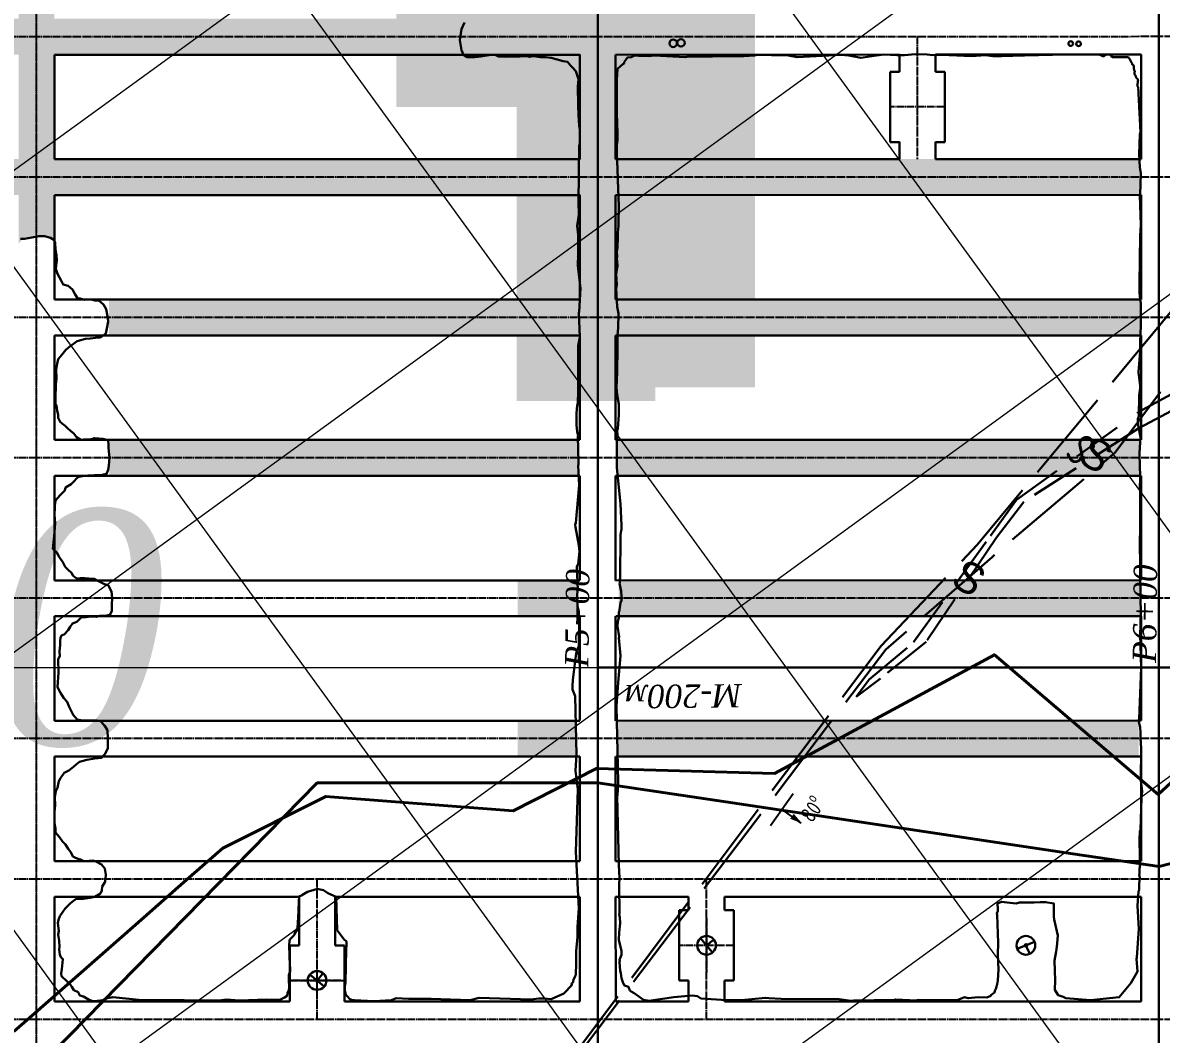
# Model space of a CAD drawing. Header units: millimetres. Extents: x -277 to 3473, y -747 to 1141.
# Drawn here: x 286.2 to 432.3, y 153 to 282.7 of the extents above; entities that cross this region are included whole.
import ezdxf

# ---------------------------------------------------------------- set-up
doc = ezdxf.new("R2010")
doc.units = ezdxf.units.MM
for name, pattern in [('ACAD_ISO02W100', [15, 12, -3]), ('DASHDOT', [2.4, 2, -0.2, 0, -0.2]), ('штриховая2', [9.525, 6.35, -3.175])]:
    doc.linetypes.add(name, pattern=pattern)
doc.layers.add('Выработки_проект', color=4, linetype='Continuous', lineweight=30, plot=False)
doc.layers.add('Оси_проект', color=4, linetype='DASHDOT', lineweight=25, plot=False)
for name, color, linetype, lineweight in [('Выработки_факт', 7, 'Continuous', 30), ('Геология ПРГР 2025', 1, 'Continuous', 30), ('Сетка_геол', 1, 'Continuous', 25), ('Сетка_коорд', 250, 'Continuous', 25)]:
    doc.layers.add(name, color=color, linetype=linetype, lineweight=lineweight)
doc.layers.add('Г_157_ГКЗ_23', color=1, linetype='Continuous', plot=False)
doc.layers.add('Геология 2023', color=1, linetype='Continuous', plot=False)
for name, color, linetype in [('ПРГР_2024 проходка квартал', 7, 'Continuous'), ('ПРГР_2025 отбойка квартал', 3, 'Continuous'), ('ПРГР_2025 проходка квартал', 5, 'Continuous'), ('СЕТКА', 1, 'Continuous'), ('Скважины_факт', 5, 'Continuous')]:
    doc.layers.add(name, color=color, linetype=linetype)
doc.styles.add('GOST', font='_GOST')
doc.styles.add('GOST 2.304', font='CS_Gost2304.shx')
doc.styles.add('горный', font='timesi.ttf')
doc.styles.add('Сетка_геол', font='timesi.ttf', dxfattribs={"height": 3})

msp = doc.modelspace()

# ---------------------------------------------------------------- hatches: boundary and pattern name
at = {"layer": 'Геология 2023'}
h = msp.add_hatch(color=1, dxfattribs=at)
h.dxf.hatch_style = 1
h.paths.add_polyline_path([(384.9, 180.87), (384.7, 180.59), (386.06, 180.04)])
h.paths.add_polyline_path([(385.09, 181.14), (384.9, 180.87), (386.06, 180.04)])
at = {"layer": 'ПРГР_2024 проходка квартал'}
h = msp.add_hatch(color=2, dxfattribs=at)
h.dxf.hatch_style = 1
h.paths.add_polyline_path([(573.71, 560.23), (573.71, 396.5), (578.31, 396.5), (578.31, 560.23)])
h.paths.add_polyline_path([(213.52, 97.81), (213.52, 103.73), (218.12, 103.73), (218.12, 95.22)])
h.paths.add_polyline_path([(213.7, 288.6), (213.7, 296.6), (218.3, 296.6), (218.3, 288.6)])
h.paths.add_polyline_path([(159.71, 439.36), (159.71, 445.6), (164.31, 445.6), (164.31, 439.36)])
h.paths.add_polyline_path([(146.31, 462.89), (146.31, 412.6), (141.71, 412.6), (141.71, 462.89)])
h.paths.add_polyline_path([(195.7, 473.26), (195.7, 490.99), (200.31, 490.99), (200.31, 473.4)])
h.paths.add_polyline_path([(205.52, 314.6), (205.52, 319.2), (213.7, 319.2), (213.7, 314.6)])
h.paths.add_polyline_path([(218.31, 314.57), (218.31, 319.17), (226.31, 319.17), (226.31, 314.57)])
h.paths.add_polyline_path([(591.71, 434.85), (591.71, 440.6), (596.31, 440.6), (596.31, 434.85)])
h.paths.add_polyline_path([(290.26, 254.61), (290.31, 254.46), (290.31, 285.93), (285.71, 285.93), (285.71, 254.29), (285.79, 254.4), (286.02, 254.72), (286.53, 254.95), (287.25, 255.13), (288.12, 255.25), (288.97, 255.3), (289.71, 255.1), (290.02, 255.04)])
h.paths.add_polyline_path([(290.31, 253.73), (290.29, 253.67), (290.31, 253.63)])
h.paths.add_polyline_path([(218.08, 331.91), (218.3, 329.24), (218.3, 334.56), (218.24, 334.22), (218.16, 333.57), (217.97, 333.2), (218.26, 332.58), (218.22, 332.24)])
h.paths.add_polyline_path([(218.3, 328.96), (218.22, 328.86), (217.86, 328.56), (217.5, 328.48), (216.48, 328.19), (215.98, 328.13), (215.1, 328.09), (214.56, 328.31), (213.89, 328.45), (213.71, 328.48), (213.71, 301.2), (218.31, 301.19)])
h = msp.add_hatch(color=2, dxfattribs=at)
h.dxf.hatch_style = 1
h.paths.add_polyline_path([(133.71, 427.6), (133.71, 432.2), (141.71, 432.2), (141.71, 427.6)])
h.paths.add_polyline_path([(133.71, 450.6), (133.71, 455.2), (141.71, 455.2), (141.71, 450.6)])
h.paths.add_polyline_path([(146.31, 422.6), (146.31, 427.2), (152.47, 427.2), (152.47, 422.6)])
h.paths.add_polyline_path([(205.52, 296.6), (205.52, 301.2), (248.19, 301.16), (248.19, 296.57)])
h.paths.add_polyline_path([(297.3, 242.57), (297.3, 247.17), (298.31, 247.17), (298.31, 242.57)])
h.paths.add_polyline_path([(285.71, 260.57), (285.71, 265.17), (277.71, 265.17), (277.71, 260.57)])
h.paths.add_polyline_path([(290.31, 260.57), (290.31, 265.17), (298.31, 265.17), (298.31, 260.57)])
h.paths.add_polyline_path([(285.71, 278.57), (285.71, 283.17), (277.71, 283.17), (277.71, 278.57)])
h.paths.add_polyline_path([(290.31, 278.57), (290.31, 283.17), (346.89, 283.17), (346.89, 278.57)])
h.paths.add_polyline_path([(560.31, 404.56), (560.31, 409.16), (573.71, 409.16), (573.71, 404.56)])
h.paths.add_polyline_path([(578.31, 404.6), (578.31, 409.2), (586.27, 409.2), (586.27, 404.6)])
h.paths.add_polyline_path([(565.71, 422.56), (565.71, 427.17), (573.71, 427.17), (573.71, 422.57)])
h.paths.add_polyline_path([(539.79, 440.57), (539.79, 445.17), (573.71, 445.17), (573.71, 440.57)])
h.paths.add_polyline_path([(578.31, 440.6), (578.31, 445.2), (604.34, 445.2), (604.34, 440.6)])
h.paths.add_polyline_path([(578.31, 422.57), (578.31, 427.17), (586.27, 427.17), (586.27, 422.57)])
h.paths.add_polyline_path([(532.41, 458.56), (532.41, 463.17), (573.71, 463.17), (573.71, 458.56)])
h.paths.add_polyline_path([(578.31, 458.6), (578.31, 463.2), (586.27, 463.2), (586.27, 458.6)])
h.paths.add_polyline_path([(539.87, 476.56), (539.87, 481.16), (573.71, 481.16), (573.71, 476.56)])
h.paths.add_polyline_path([(578.31, 481.6), (578.31, 486.2), (586.27, 486.2), (586.27, 481.6)])
h.paths.add_polyline_path([(538.2, 499.56), (538.2, 504.17), (573.71, 504.17), (573.71, 499.56)])
h.paths.add_polyline_path([(578.31, 504.6), (578.31, 509.2), (586.27, 509.2), (586.27, 504.6)])
h.paths.add_polyline_path([(578.31, 527.6), (578.31, 532.2), (586.27, 532.2), (586.27, 527.6)])
h.paths.add_polyline_path([(565.71, 545.62), (565.71, 550.23), (573.71, 550.23), (573.71, 545.62)])
h.paths.add_polyline_path([(493.71, 332.57), (493.71, 337.17), (501.71, 337.17), (501.71, 332.57)])
h.paths.add_polyline_path([(506.31, 332.56), (506.31, 337.16), (510.01, 337.16), (510.01, 332.56)])
h.paths.add_polyline_path([(510.01, 332.54), (510.01, 337.14), (514.12, 337.14), (514.12, 332.54)])
h.paths.add_polyline_path([(537.08, 522.68), (536.69, 522.57), (539.16, 522.57), (538.49, 522.63)])
h.paths.add_polyline_path([(543.15, 527.17), (543.45, 526.79), (543.68, 525.87), (543.72, 524.69), (543.12, 523.39), (542.49, 523.03), (542.33, 522.92), (541.48, 522.63), (541.2, 522.57), (573.71, 522.57), (573.71, 527.17)])
h.paths.add_polyline_path([(213.55, 332.6), (213.56, 333.33), (213.57, 334.46), (213.5, 335.85), (213.54, 337.2), (205.52, 337.2), (205.52, 332.6)])
h.paths.add_polyline_path([(218.51, 337.17), (218.56, 336.56), (218.38, 335.68), (218.33, 334.71), (218.31, 334.57), (218.31, 332.57), (226.31, 332.57), (226.31, 337.17)])
h.paths.add_polyline_path([(162.95, 445.61), (162.76, 445.6), (162.95, 445.6)])
h.paths.add_polyline_path([(159.79, 445.6), (159.07, 445.63), (157.81, 445.69), (156.61, 445.62), (155.76, 445.66), (155.47, 445.72), (155.22, 445.74), (154.98, 445.8), (154.53, 446.12), (154.17, 447.04), (154.02, 448), (154.26, 449.13), (154.52, 449.72), (154.69, 450.2), (146.31, 450.2), (146.31, 445.6)])
h.paths.add_polyline_path([(493.7, 314.57), (493.7, 319.17), (501.7, 319.17), (501.7, 314.57)])
h.paths.add_polyline_path([(510, 314.54), (510, 319.14), (514.12, 319.14), (514.12, 314.54)])
h.paths.add_polyline_path([(506.59, 314.56), (506.59, 319.16), (510.01, 319.16), (510.01, 314.56)])
at = {"layer": 'ПРГР_2025 отбойка квартал'}
h = msp.add_hatch(color=152, dxfattribs=at)
h.dxf.hatch_style = 1
h.paths.add_polyline_path([(349.62, 271.87), (349.62, 343.87), (334.17, 343.87), (334.17, 271.87)])
h.paths.add_polyline_path([(334.22, 325.87), (334.22, 379.84), (320.28, 379.84), (320.28, 325.87)])
h.paths.add_polyline_path([(349.62, 234.17), (349.62, 287.37), (367.37, 287.37), (367.37, 234.17)])
h.paths.add_polyline_path([(399.78, 343.87), (399.78, 433.86), (409.19, 433.86), (409.19, 343.87)])
h = msp.add_hatch(color=46, dxfattribs=at)
h.dxf.hatch_style = 1
h.paths.add_polyline_path([(419.39, 343.87), (419.39, 415.88), (435.45, 415.88), (435.45, 343.87)])
h.paths.add_polyline_path([(380.18, 289.87), (380.18, 343.87), (396.97, 343.87), (396.97, 289.87)])
h.paths.add_polyline_path([(367.37, 235.92), (367.37, 289.86), (380.19, 289.86), (380.19, 235.92)])
at = {"layer": 'ПРГР_2025 проходка квартал'}
h = msp.add_hatch(color=1, dxfattribs=at)
h.dxf.hatch_style = 1
h.paths.add_polyline_path([(298.31, 260.57), (298.31, 265.17), (357.61, 265.17), (357.61, 260.57)])
h.paths.add_polyline_path([(298.31, 242.57), (298.31, 247.17), (357.71, 247.17), (357.71, 242.57)])
h.paths.add_polyline_path([(297.35, 224.57), (297.35, 229.17), (357.48, 229.17), (357.48, 224.57)])
h.paths.add_polyline_path([(362.56, 224.57), (362.56, 229.17), (429.6, 229.17), (429.6, 224.57)])
h.paths.add_polyline_path([(434.46, 224.56), (434.46, 229.17), (442.3, 229.17), (442.3, 224.56)])
h.paths.add_polyline_path([(362.53, 242.57), (362.53, 247.17), (429.6, 247.17), (429.6, 242.57)])
h.paths.add_polyline_path([(434.62, 242.56), (434.62, 247.17), (442.31, 247.17), (442.31, 242.56)])
h.paths.add_polyline_path([(362.65, 260.57), (362.65, 265.17), (429.5, 265.17), (429.5, 260.57)])
h.paths.add_polyline_path([(434.44, 260.57), (434.44, 265.17), (442.31, 265.17), (442.31, 260.56)])
h = msp.add_hatch(color=3, dxfattribs=at)
h.dxf.hatch_style = 1
h.paths.add_polyline_path([(362.7, 206.57), (362.7, 211.17), (429.6, 211.17), (429.6, 206.57)])
h.paths.add_polyline_path([(362.55, 188.57), (362.55, 193.17), (429.39, 193.17), (429.39, 188.57)])
h.paths.add_polyline_path([(349.71, 188.57), (349.71, 193.17), (357.18, 193.17), (357.18, 188.57)])
h.paths.add_polyline_path([(349.71, 206.57), (349.71, 211.17), (357.4, 211.17), (357.4, 206.57)])
h.paths.add_polyline_path([(434.46, 206.56), (434.46, 211.17), (442.31, 211.17), (442.31, 206.56)])
h.paths.add_polyline_path([(434.46, 188.56), (434.46, 193.17), (442.3, 193.17), (442.3, 188.56)])
h.paths.add_polyline_path([(493.71, 170.56), (493.71, 175.17), (501.71, 175.17), (501.71, 170.56)])
h.paths.add_polyline_path([(506.31, 170.56), (506.31, 175.16), (510.01, 175.16), (510.01, 170.56)])
h.paths.add_polyline_path([(493.71, 188.57), (493.71, 193.17), (501.71, 193.17), (501.71, 188.57)])
h.paths.add_polyline_path([(506.31, 188.56), (506.31, 193.16), (510.01, 193.16), (510.01, 188.56)])
h.paths.add_polyline_path([(493.71, 206.57), (493.71, 211.17), (501.71, 211.17), (501.71, 206.57)])
h.paths.add_polyline_path([(506.31, 206.56), (506.31, 211.16), (510.01, 211.16), (510.01, 206.56)])
h.paths.add_polyline_path([(493.71, 224.57), (493.71, 229.17), (501.71, 229.17), (501.71, 224.57)])
h.paths.add_polyline_path([(506.31, 224.56), (506.31, 229.16), (510.01, 229.16), (510.01, 224.56)])
at = {"layer": 'Скважины_факт', "lineweight": 30, "ltscale": 0.090909}
h = msp.add_hatch(color=256, dxfattribs=at)
h.dxf.hatch_style = 1
edge = h.paths.add_edge_path()
edge.add_arc((369.68, 280.02), 0.485, 0, 360)
edge = h.paths.add_edge_path()
edge.add_arc((370.68, 280.07), 0.473, 0, 360)
h = msp.add_hatch(color=256, dxfattribs=at)
h.dxf.hatch_style = 1
edge = h.paths.add_edge_path()
edge.add_arc((369.68, 280.02), 0.485, 0, 360)
edge = h.paths.add_edge_path()
edge.add_arc((370.68, 280.07), 0.473, 0, 360)

# ---------------------------------------------------------------- linework, layer by layer
at = {"layer": 'Выработки_проект'}
for p, q in [((357.7, 278.56), (290.3, 278.56)), ((357.7, 278.56), (290.3, 278.56)), ((398.71, 278.57), (362.3, 278.56)), ((398.71, 278.57), (362.3, 278.56)), ((429.71, 278.57), (403.31, 278.57)), ((429.71, 278.57), (403.31, 278.57)), ((397.51, 276.36), (397.51, 267.36)), ((397.51, 276.36), (398.71, 276.36)), ((404.51, 276.36), (403.31, 276.36)), ((404.51, 276.36), (404.51, 267.36)), ((357.7, 265.16), (290.3, 265.16)), ((357.7, 265.16), (290.3, 265.16)), ((398.71, 265.17), (362.3, 265.16)), ((398.71, 265.17), (362.3, 265.16)), ((429.71, 265.17), (403.31, 265.17)), ((429.71, 265.17), (403.31, 265.17)), ((357.7, 260.56), (290.3, 260.56)), ((357.7, 260.56), (290.3, 260.56)), ((429.71, 260.57), (362.3, 260.56)), ((429.71, 260.57), (362.3, 260.56)), ((357.7, 247.16), (290.3, 247.16)), ((357.7, 247.16), (290.3, 247.16)), ((429.71, 247.17), (362.3, 247.16)), ((429.71, 247.17), (362.3, 247.16)), ((357.7, 242.56), (290.3, 242.56)), ((357.7, 242.56), (290.3, 242.56)), ((429.71, 242.57), (362.3, 242.56)), ((429.71, 242.57), (362.3, 242.56)), ((357.7, 229.16), (290.3, 229.16)), ((357.7, 229.16), (290.3, 229.16)), ((429.71, 229.17), (362.3, 229.16)), ((429.71, 229.17), (362.3, 229.16)), ((357.7, 224.56), (290.3, 224.56)), ((357.7, 224.56), (290.3, 224.56)), ((429.71, 224.57), (362.3, 224.56)), ((429.71, 224.57), (362.3, 224.56)), ((357.7, 211.16), (290.3, 211.16)), ((357.7, 211.16), (290.3, 211.16)), ((429.71, 211.17), (362.3, 211.16)), ((429.71, 211.17), (362.3, 211.16)), ((357.7, 206.56), (290.3, 206.56)), ((357.7, 206.56), (290.3, 206.56)), ((429.71, 206.57), (362.31, 206.56)), ((429.71, 206.57), (362.31, 206.56)), ((357.71, 193.16), (290.3, 193.16)), ((357.71, 193.16), (290.3, 193.16)), ((429.71, 193.17), (362.31, 193.16)), ((429.71, 193.17), (362.31, 193.16)), ((357.71, 188.56), (290.3, 188.56)), ((357.71, 188.56), (290.3, 188.56)), ((429.71, 188.57), (362.31, 188.56)), ((429.71, 188.57), (362.31, 188.56)), ((357.7, 175.16), (290.3, 175.16)), ((357.7, 175.16), (290.3, 175.16)), ((429.71, 175.16), (362.3, 175.16)), ((429.71, 175.16), (362.3, 175.16)), ((321.7, 170.56), (290.3, 170.56)), ((321.7, 170.56), (290.3, 170.56)), ((321.7, 164.36), (321.7, 170.56)), ((357.7, 170.56), (326.3, 170.56)), ((357.7, 170.56), (326.3, 170.56)), ((326.3, 164.36), (326.3, 170.56)), ((371.66, 170.56), (362.3, 170.56)), ((371.66, 170.56), (362.3, 170.56)), ((429.71, 170.56), (376.26, 170.56)), ((429.71, 170.56), (376.26, 170.56)), ((370.46, 168.86), (370.46, 161.67)), ((370.46, 168.86), (371.66, 168.86)), ((377.46, 168.86), (376.26, 168.86)), ((377.46, 168.86), (377.46, 161.67)), ((370.46, 159.86), (370.46, 167.05)), ((377.46, 159.86), (377.46, 167.05)), ((373.96, 164.36), (373.19, 165.28)), ((373.96, 164.36), (374.88, 165.13)), ((373.96, 164.36), (374.88, 165.13)), ((320.5, 164.36), (320.5, 157.16)), ((320.5, 164.36), (321.7, 164.36)), ((320.5, 164.36), (320.5, 157.16)), ((320.5, 164.36), (321.7, 164.36)), ((327.5, 164.36), (326.3, 164.36)), ((327.5, 164.36), (326.3, 164.36)), ((327.5, 164.36), (327.5, 157.16)), ((327.5, 164.36), (327.5, 157.16)), ((373.96, 164.36), (374.74, 163.44)), ((370.46, 159.86), (371.66, 159.86)), ((377.46, 159.86), (376.26, 159.86)), ((320.5, 157.16), (290.3, 157.16)), ((320.5, 157.16), (290.3, 157.16)), ((357.7, 157.16), (327.5, 157.16)), ((357.7, 157.16), (327.5, 157.16)), ((371.66, 157.16), (362.31, 157.16)), ((371.66, 157.16), (362.31, 157.16)), ((429.71, 157.16), (376.26, 157.16)), ((429.71, 157.16), (376.26, 157.16))]:
    msp.add_line(p, q, dxfattribs=at)
for points in [[(290.3, 265.16), (290.3, 278.56)], [(357.7, 265.17), (357.7, 278.57)], [(362.3, 265.16), (362.3, 278.56)], [(398.71, 276.36), (398.71, 278.57)], [(403.31, 276.36), (403.31, 278.57)], [(429.7, 265.17), (429.7, 278.57)], [(397.51, 267.36), (398.71, 267.36)], [(398.71, 267.37), (398.71, 265.16)], [(403.31, 267.37), (403.31, 265.16)], [(403.31, 267.36), (404.51, 267.36)], [(290.3, 247.16), (290.3, 260.56)], [(357.7, 247.17), (357.7, 260.57)], [(362.3, 247.16), (362.3, 260.56)], [(429.7, 247.17), (429.7, 260.57)], [(290.3, 229.16), (290.3, 242.56)], [(357.7, 229.17), (357.7, 242.57)], [(362.3, 229.16), (362.3, 242.56)], [(429.7, 229.17), (429.7, 242.57)], [(290.3, 211.16), (290.3, 224.56)], [(357.7, 211.17), (357.7, 224.57)], [(362.3, 211.16), (362.3, 224.56)], [(429.7, 211.17), (429.7, 224.57)], [(290.3, 193.16), (290.3, 206.56)], [(357.7, 193.17), (357.7, 206.57)], [(362.3, 193.16), (362.3, 206.56)], [(429.7, 193.17), (429.7, 206.57)], [(290.3, 175.16), (290.3, 188.56)], [(357.7, 175.17), (357.7, 188.57)], [(362.3, 175.16), (362.3, 188.56)], [(429.7, 175.17), (429.7, 188.57)], [(290.3, 157.16), (290.3, 170.56)], [(357.7, 157.17), (357.7, 170.57)], [(362.31, 157.16), (362.3, 170.56)], [(429.7, 157.17), (429.7, 170.57)]]:
    msp.add_lwpolyline(points, dxfattribs=at)
at = {"layer": 'Выработки_проект', "elevation": 31}
for points in [[(371.66, 170.56), (371.66, 168.86)], [(376.26, 170.56), (376.26, 168.86)], [(371.66, 159.86), (371.66, 157.16)], [(376.26, 159.86), (376.26, 157.16)]]:
    msp.add_lwpolyline(points, dxfattribs=at)
at = {"layer": 'Выработки_проект'}
msp.add_circle((373.96, 164.36), 1.2, dxfattribs=at)
msp.add_circle((373.96, 164.36), 1.2, dxfattribs=at)
at = {"layer": 'Выработки_факт'}
for p, q in [((413.82, 163.9), (416.03, 164.83)), ((415.42, 163.27), (414.93, 164.36)), ((324, 159.86), (324.78, 160.78)), ((323.08, 160.63), (324.92, 159.09))]:
    msp.add_line(p, q, dxfattribs=at)
at = {"layer": 'Выработки_факт', "linetype": 'ByBlock'}
msp.add_lwpolyline([(285.95, 254.96), (286.46, 254.94), (287.4, 255.11), (288.32, 255.29), (289.03, 255.27), (289.78, 255.07), (290.24, 254.83), (290.38, 254.47), (290.45, 253.53), (290.57, 252.84), (290.63, 252.21), (290.5, 251.11), (290.7, 250.44), (291.2, 249.52), (291.42, 249.09), (292.07, 248.91), (292.62, 248.44), (292.98, 247.8), (293.28, 247.33), (293.62, 247.28), (294.2, 247.13), (294.59, 247.19), (295.04, 247.17), (295.48, 247.04), (296.03, 246.98), (296.6, 246.53), (296.92, 245.94), (297.11, 245.03), (297.19, 244.33), (297.01, 243.44), (296.9, 242.79), (296.2, 242.31), (295.56, 242.25), (294.91, 242.19), (294.28, 242.11), (293.2, 241.83), (292.43, 241.27), (292.33, 241.18), (291.78, 240.73), (291.25, 240.08), (290.8, 239.54), (290.64, 238.94), (290.53, 238.16), (290.58, 237.02), (290.5, 236.25), (290.45, 234.5), (290.46, 234.15), (290.46, 233.78), (290.57, 233.6), (290.64, 232.94), (290.77, 232.37), (290.78, 232.05), (290.79, 232), (291.03, 231.47), (291.35, 231.23), (291.67, 230.97), (291.94, 230.73), (292.4, 230.29), (292.79, 229.97), (293.13, 229.51), (293.67, 229.19), (294.05, 229.2), (294.9, 229.23), (295.46, 229.39), (296.01, 229.33), (296.5, 229.32), (297.18, 229.14), (297.23, 228.55), (297.25, 228.19), (297.28, 227.7), (297.35, 226.91), (297.28, 225.89), (297.18, 225.35), (297, 224.81), (296.22, 224.63), (295.46, 224.63), (294.59, 224.59), (293.91, 224.53), (293.42, 224.45), (293.18, 224.28), (292.8, 223.84), (292.44, 223.49), (291.73, 223.05), (291.63, 222.68), (291.23, 222.24), (290.54, 221.54), (290.4, 221.21), (290.35, 220.56), (290.32, 219.58), (290.39, 218.48), (290.26, 216.84), (290.22, 216.48), (290.11, 215.21), (290.65, 214.68), (290.91, 214.13), (291.35, 213.58), (291.69, 212.88), (292.01, 212.56), (292.52, 212.06), (292.66, 211.78), (293.08, 211.44), (293.11, 211.4), (293.64, 211.46), (294.21, 211.45), (294.71, 211.41), (295.38, 211.35), (295.97, 211.04), (296.72, 210.69), (297.21, 210.52), (297.62, 209.72), (297.7, 208.9), (297.68, 208.01), (297.66, 207.2), (297.43, 206.75), (296.83, 206.63), (296.14, 206.59), (295.64, 206.5), (294.98, 206.52), (294.36, 206.45), (293.76, 206.45), (293.17, 205.84), (292.64, 205.61), (292.31, 205.19), (292.08, 204.79), (291.56, 204.2), (291.27, 204.14), (291.09, 203.85), (291.03, 203.35), (291.04, 202.85), (290.95, 202.1), (291.01, 201.45), (290.79, 201.07), (290.79, 201.07), (290.79, 201.07), (290.79, 201.07), (290.79, 201.07), (290.81, 199.33), (290.68, 197.47), (291.1, 196.74), (291.52, 196.07), (291.92, 195.58), (292.2, 194.96), (292.7, 193.93), (293.24, 193.31), (293.84, 193.18), (294.91, 193.18), (295.76, 193.19), (296.21, 193.11), (296.73, 192.55), (297.1, 191.93), (297.15, 190.89), (297.15, 189.62), (296.75, 188.87), (296.32, 188.39), (295.47, 188.31), (294.46, 188.16), (293.53, 187.87), (293.08, 187.55), (292.76, 187.24), (292.17, 186.79), (291.57, 186.47), (291.08, 185.8), (290.86, 185.41), (290.68, 184.54), (290.47, 184.11), (290.35, 183.33), (290.41, 182.33), (290.29, 181.44), (290.33, 180.03), (290.44, 179.35), (290.45, 178.81), (290.94, 178.23), (291.33, 177.66), (291.73, 177.28), (292.07, 176.74), (292.42, 176.32), (292.65, 175.77), (292.99, 175.6), (293.33, 175.45), (293.65, 175.36), (293.99, 175.21), (294.24, 175.15), (295.23, 175.24), (295.61, 175.09), (296.35, 174.74), (296.76, 174.22), (296.89, 173.39), (296.82, 172.52), (296.42, 171.89), (296.39, 171.41), (296.2, 171.02), (295.5, 170.56), (294.84, 170.45), (294.02, 170.34), (293.09, 170.34), (292.75, 170.07), (292.37, 169.78), (291.69, 169.08), (291.37, 168.64), (291, 168.09), (290.84, 167.65), (290.73, 167.21), (290.87, 166.24), (290.77, 165.76), (290.89, 164.92), (290.96, 164.18), (290.91, 163.84), (290.98, 163.17), (291.14, 162.85), (291.4, 162.6), (291.24, 161.3), (291.15, 160.74), (291.21, 160.4), (291.32, 160.3), (292.27, 159.41), (292.54, 159.06), (292.8, 158.62), (293.36, 158.34), (293.56, 157.93), (294.02, 157.8), (294.66, 157.41), (295.24, 157.22), (295.41, 157.21), (296.56, 157.34), (296.9, 157.54), (297.79, 157.7), (301.56, 157.34), (306.95, 157.32), (311.41, 157.27), (312.37, 157.4), (314.01, 157.29), (317.53, 157.43), (317.88, 157.37), (319.29, 157.41), (319.81, 157.67), (320.14, 157.9), (320.19, 158.26), (320.37, 158.58), (320.38, 158.72), (320.42, 158.83), (320.39, 160.13), (320.36, 160.53), (320.42, 160.65), (320.45, 160.84), (320.54, 160.93), (320.55, 161.43), (320.49, 161.83), (320.42, 164.35), (320.43, 164.4), (320.46, 164.88), (320.47, 164.9), (320.51, 165.1), (321.08, 165.69), (321.12, 165.85), (321.44, 166.38), (321.46, 166.46), (321.5, 166.58), (321.62, 168.69), (321.67, 170.15), (321.69, 170.48), (321.74, 170.67), (321.85, 170.69), (322.05, 170.76), (322.06, 170.78), (322.76, 171.23), (324.05, 171.6), (324.4, 171.51), (324.8, 171.44), (325.38, 171.06), (326.44, 170.58), (326.56, 166.31), (327.42, 165.16), (327.77, 164.86), (327.67, 162.08), (327.7, 161.71), (327.65, 159.57), (327.62, 159.28), (327.57, 159.14), (327.55, 158.57), (327.68, 158), (327.93, 157.74), (328.14, 157.48), (328.48, 157.32), (328.79, 157.34), (331.26, 157.22), (333.55, 157.32), (334.14, 157.6), (335.71, 157.48), (336.01, 157.51), (336.78, 157.5), (337.71, 157.49), (338.62, 157.52), (343.63, 157.33), (344.81, 157.64), (351.42, 157.42), (352.45, 157.53), (353.13, 157.54), (354.04, 157.46), (355.66, 158.19), (356.69, 159.24), (356.64, 159.47), (356.79, 159.58), (356.8, 159.61), (356.83, 159.69), (356.87, 159.98), (357.05, 160.27), (357.09, 160.41), (357.15, 160.51), (357.17, 160.55), (357.2, 160.65), (357.23, 162.01), (357.23, 163.61), (357.39, 165.46), (357.39, 166.72), (357.57, 169.09), (357.19, 176.33), (357.44, 184.34), (357.15, 186.73), (357.27, 188.82), (357.11, 196.3), (356.78, 197.15), (356.77, 197.96), (356.79, 198.03), (356.79, 198.31), (356.81, 198.39), (357.25, 201.83), (357.36, 202.1), (357.37, 202.17), (357.46, 202.4), (357.52, 202.64), (357.56, 202.76), (357.62, 205.87), (357.6, 206.3), (357.58, 207.14), (357.41, 207.83), (357.37, 208.7), (357.37, 209.26), (357.4, 209.83), (357.43, 209.95), (357.34, 212.85), (357.37, 213.07), (357.48, 213.23), (357.65, 214.85), (357.56, 215.62), (357.58, 215.67), (357.16, 217.98), (357.09, 218.3), (357.19, 218.53), (357.61, 223.37), (357.49, 225.87), (357.53, 225.97), (357.53, 226.33), (357.46, 229.65), (357.47, 229.7), (357.38, 230.25), (357.27, 231.07), (357.29, 231.46), (357.27, 232.6), (357.38, 233.56), (357.44, 233.87), (357.5, 235.43), (357.49, 241.23), (357.61, 241.92), (357.69, 242.3), (357.69, 242.32), (357.59, 245.52), (357.62, 245.6), (357.78, 248.61), (357.64, 249.65), (357.44, 251.55), (357.45, 251.56), (357.44, 251.74), (357.46, 251.78), (357.44, 252.19), (357.47, 252.24), (357.47, 252.38), (357.5, 252.43), (357.47, 252.62), (357.47, 252.63), (357.46, 252.71), (357.49, 252.75), (357.49, 253.79), (357.5, 253.82), (357.48, 254.21), (357.49, 254.23), (357.5, 254.62), (357.5, 254.63), (357.48, 255.47), (357.38, 256.62), (357.56, 258.06), (357.54, 259.62), (357.63, 266.86), (357.69, 267.17), (357.69, 269), (357.6, 269.49), (357.54, 270.81), (357.49, 272.13), (357.49, 272.14), (357.44, 274.47), (357.52, 275.4), (357.18, 276.46), (356.78, 276.92), (356.53, 277.11), (356.13, 277.63), (355.55, 277.72), (354.01, 278.17), (353.32, 278.22), (353.27, 278.23), (352.6, 278.26), (351.78, 278.37), (351.25, 278.28), (350.97, 278.38), (350.07, 278.31), (348.92, 278.32), (348.14, 278.27), (347.27, 278.32), (346.85, 278.53), (346.09, 278.48), (345.01, 278.33), (344.23, 278.23), (343.27, 278.22), (342.78, 278.56), (342.51, 279.13), (342.31, 280.42), (342.51, 281.84), (342.89, 282.67)], dxfattribs=at)
at = {"layer": 'Выработки_факт'}
for points in [[(362.46, 275.38), (362.55, 276.69), (362.58, 276.75), (362.58, 276.8), (362.86, 277.03), (363.24, 277.35), (363.37, 277.43), (363.38, 277.47), (363.39, 277.53), (363.4, 277.55), (363.4, 277.6), (363.67, 278.01), (363.67, 278.03), (363.81, 278.18), (364.29, 278.22), (364.73, 278.46), (365.25, 278.43), (365.66, 278.42), (366.56, 278.38), (367.22, 278.47), (371.28, 278.25), (371.63, 278.31), (374.73, 278.33), (378.74, 278.39), (380.09, 278.47), (380.5, 278.54), (382.28, 278.49), (384.47, 278.46), (385.59, 278.26), (390.47, 278.48), (391.16, 278.55), (391.69, 278.51), (392.23, 278.44), (393.77, 278.17), (395.18, 278.38), (396.69, 278.58), (398.38, 278.49), (399.1, 278.51)], [(404.08, 278.53), (402.97, 278.51), (402.26, 278.58), (400.72, 278.61), (399.36, 278.5), (399.1, 278.51)], [(404.08, 278.53), (408, 278.36), (409.16, 278.47), (409.7, 278.49), (410.68, 278.39), (411.79, 278.39), (414.73, 278.46), (418.35, 278.54)], [(418.35, 278.54), (424.32, 278.57), (424.87, 278.34), (425.26, 278.57), (425.61, 278.57), (425.77, 278.57), (426, 278.26), (427.96, 278.25), (427.98, 278.24), (428.04, 278.23), (428.11, 278.18), (428.16, 278.16), (428.18, 278.13), (428.17, 278.11), (428.2, 278.02), (428.21, 278), (428.24, 277.96), (428.29, 277.88), (428.34, 277.79), (428.36, 277.75), (428.43, 277.63), (428.44, 277.62), (428.46, 277.57), (428.5, 277.51), (428.5, 277.49), (428.54, 277.41), (428.54, 277.38), (428.55, 277.33), (428.68, 277.23), (428.76, 277.17), (428.77, 277.11), (428.77, 277.1), (428.77, 277.03), (428.77, 277.03), (428.76, 277.02), (428.76, 276.96), (428.76, 276.9), (428.76, 276.88), (428.77, 276.83), (428.77, 276.81), (428.77, 276.77), (428.77, 276.74), (428.79, 276.7), (428.8, 276.66), (428.82, 276.6), (428.83, 276.59), (428.86, 276.51), (428.86, 276.51), (428.86, 276.51), (428.88, 276.45), (428.89, 276.44), (428.9, 276.38), (428.89, 276.37), (428.88, 276.33), (428.88, 276.3), (428.87, 276.27), (428.86, 276.24), (428.86, 276.21), (428.84, 276.18), (428.85, 276.15), (428.87, 276.1), (428.87, 276.09), (428.88, 276.04), (428.88, 276.04), (428.88, 276.03), (428.93, 275.97), (428.94, 275.96), (428.94, 275.95), (428.97, 275.91), (428.98, 275.9), (429.01, 275.84), (429.02, 275.84), (429.02, 275.81), (429.03, 275.78), (429.03, 275.78), (429.05, 275.73), (429.05, 275.72), (429.07, 275.67), (429.06, 275.66), (429.06, 275.61), (429.06, 275.6), (429.08, 275.57), (429.14, 275.56), (429.2, 275.53), (429.2, 275.51), (429.22, 275.47), (429.23, 275.46), (429.28, 275.41), (429.28, 275.41), (429.28, 275.4), (429.29, 275.36), (429.3, 275.31), (429.3, 275.31), (429.31, 275.3), (429.31, 275.25), (429.3, 275.2), (429.3, 275.2), (429.29, 275.15), (429.28, 275.14), (429.28, 275.13), (429.27, 275.08), (429.27, 275.08), (429.27, 275.03), (429.27, 274.98), (429.27, 274.97), (429.27, 274.92), (429.27, 274.91), (429.26, 274.86), (429.26, 274.86), (429.26, 274.8), (429.25, 274.8), (429.24, 274.74), (429.23, 274.73), (429.22, 274.67), (429.22, 274.67), (429.23, 274.61), (429.23, 274.61), (429.23, 274.61), (429.26, 274.56), (429.26, 274.55), (429.24, 274.49), (429.29, 274.47), (429.3, 274.45), (429.31, 274.41), (429.31, 274.39), (429.32, 274.36), (429.32, 274.34), (429.33, 274.3), (429.34, 274.28), (429.35, 274.26), (429.36, 274.23), (429.35, 274.19), (429.34, 274.16), (429.33, 274.11), (429.32, 274.08), (429.34, 274.06), (429.37, 274.04), (429.38, 274.01), (429.37, 273.97), (429.37, 273.94), (429.37, 273.9), (429.37, 273.86), (429.37, 273.83), (429.37, 273.79), (429.37, 273.76), (429.37, 273.72), (429.37, 273.68), (429.36, 273.63), (429.36, 273.6), (429.36, 273.59)], [(429.36, 273.59), (429.65, 268.61), (429.53, 268.35), (429.47, 265.79), (429.55, 264.15), (429.68, 263.34), (429.57, 260.65), (429.53, 260.5), (429.68, 256.75), (429.6, 255.38), (429.51, 249.16), (429.49, 248.54), (429.52, 248.03), (429.59, 247.2), (429.66, 246.64), (429.68, 245.78), (429.67, 245.76), (429.66, 245.66), (429.64, 245.63), (429.64, 245.63), (429.64, 245.62), (429.67, 245.53), (429.66, 245.51), (429.67, 243.32), (429.65, 243.27), (429.59, 241.23), (429.59, 240.46), (429.52, 239.46), (429.51, 239.42), (429.38, 237.87), (429.48, 236.78), (429.6, 236.16), (429.58, 235.79), (429.58, 235.79), (429.46, 234.89), (429.41, 232.22), (429.29, 231.88), (429.33, 231.04), (429.61, 229.52), (429.52, 227.52), (429.52, 226.9), (429.55, 226.26), (429.59, 224.08), (429.54, 223.25), (429.6, 222.77), (429.58, 217.25), (429.55, 216.56), (429.63, 208.43), (429.67, 207.4), (429.62, 205.35), (429.59, 204.22), (429.7, 199.94), (429.46, 193.4), (429.38, 193.21), (429.43, 193.02), (429.57, 192.32), (429.62, 191.67), (429.65, 191.13), (429.62, 190.91), (429.6, 190.87), (429.67, 190.52), (429.68, 190.4), (429.68, 190.24), (429.7, 189.67), (429.68, 185.47), (429.84, 184.13), (429.77, 183.22), (429.65, 179.18), (429.56, 178.96), (429.49, 177.89), (429.48, 177.84), (429.56, 175.8), (429.54, 175.75), (429.57, 174.75), (429.54, 174.68), (429.58, 174.56), (429.56, 174.49), (429.55, 174.36), (429.51, 174.27), (429.5, 174.15), (429.5, 174.15), (429.49, 174.03), (429.48, 174.01), (429.52, 173.53), (429.46, 173.4), (429.57, 172.9), (429.52, 172.8), (429.52, 172.79), (429.49, 172.71), (429.49, 172.5), (429.48, 172.46), (429.47, 172.42), (429.44, 172.35), (429.44, 172.22), (429.44, 172.21), (429.46, 171.53), (429.45, 171.52), (429.43, 171.37), (429.38, 171.31), (429.38, 171.3), (429.36, 171.26), (429.23, 169.41), (429.42, 166.48), (429.18, 162.81), (429.11, 162.62), (429.26, 161.01), (428.41, 159.52), (426.91, 157.71), (423.23, 157.33), (420.04, 157.6), (419.7, 157.77), (419.08, 157.99), (418.64, 158.65), (418.67, 159.9), (418.62, 161.09), (418.6, 162.42), (418.82, 163.59), (418.82, 163.59), (418.94, 164.57), (418.96, 164.62), (419.01, 165.63), (418.54, 167.69), (418.51, 168.06), (418.49, 169.74), (417.45, 169.9), (416.76, 169.89), (415.97, 169.85), (414.12, 169.85), (413.69, 169.73), (412.54, 169.84), (412.14, 169.9), (411.81, 169.94), (411.27, 169.72), (411.33, 169), (411.33, 169.07), (411.34, 168.76), (411.22, 168.47), (411.24, 168.28), (411.37, 164.7), (411.33, 163.17), (411.42, 161.21), (411.31, 159.9), (411.25, 159.35), (411.22, 159.24), (411.16, 159.09), (411.11, 158.87), (410.94, 158.54), (410.92, 158.32), (410.45, 157.99), (410.43, 157.9), (409.93, 157.68), (408.8, 157.71), (407.53, 157.58), (407.05, 157.71), (406.13, 157.35), (401.9, 157.33), (401.2, 157.37), (400.67, 157.29), (400, 157.33), (398.26, 157.41), (398.07, 157.39), (392.84, 157.3), (392.49, 157.25), (390.99, 157.45), (383.54, 157.49), (381.97, 157.6), (381.52, 157.64), (379.78, 157.45), (378.85, 157.39), (376.55, 157.35), (373.24, 157.56), (372.82, 157.83), (372.1, 157.94), (369.77, 157.71), (366.56, 157.26), (365.88, 157.36), (364.67, 158.24), (364.27, 158.46), (364.12, 158.59), (363.95, 159.02), (363.42, 159.2), (363.26, 159.52), (363.03, 160.16), (362.98, 160.8), (362.87, 161.09), (362.78, 162.2), (362.83, 162.36), (362.79, 162.49), (363.05, 163.13), (363.07, 163.64), (362.89, 164.32), (362.7, 165.05), (362.71, 165.06), (362.75, 165.99), (362.76, 166.02), (362.89, 167.21), (362.82, 167.95), (362.75, 168.35), (362.79, 168.45), (362.73, 172.11), (362.81, 173.01), (362.72, 174.62), (362.51, 183.49), (362.53, 183.52), (362.62, 185.32), (362.41, 195.03), (362.63, 198.07), (362.64, 198.08), (362.91, 201.46), (362.7, 203.78), (362.74, 203.9), (362.52, 205.28), (362.6, 205.93), (362.69, 206.37), (362.72, 207.07), (362.76, 207.17), (362.79, 207.34), (362.81, 207.37), (362.94, 208.27), (363.06, 208.56), (363.07, 209.07), (363, 209.78), (362.8, 210.76), (362.84, 210.86), (362.8, 211.2), (362.89, 211.46), (362.92, 217.01), (363.02, 217.56), (363.04, 217.64), (363.06, 217.69), (363.05, 218.15), (362.95, 220.07), (362.91, 220.96), (362.91, 220.97), (362.45, 225.6), (362.43, 229.12), (362.54, 229.82), (362.49, 230.37), (362.55, 230.5), (362.56, 230.57), (362.59, 230.6), (362.7, 232.43), (362.72, 233.73), (362.51, 234.93), (362.39, 235.89), (362.48, 237.85), (362.54, 240.99), (362.53, 242.55), (362.64, 243.55), (362.66, 245.37), (362.49, 246.25), (362.37, 248.61), (362.44, 249.09), (362.35, 250.41), (362.52, 251.47), (362.53, 251.53), (362.45, 252.47), (362.51, 252.62), (362.46, 253.41), (362.51, 253.52), (362.52, 253.8), (362.54, 253.84), (362.53, 254.1), (362.55, 254.15), (362.56, 254.86), (362.57, 254.88), (362.6, 255.16), (362.6, 255.17), (362.6, 255.74), (362.65, 256.61), (362.66, 256.62), (362.68, 256.9), (362.69, 259.2), (362.59, 262.46), (362.53, 263.96), (362.45, 265.57), (362.47, 266.84), (362.51, 267.47), (362.52, 267.48), (362.52, 268.14), (362.48, 270.13), (362.47, 270.66), (362.43, 274.03), (362.44, 274.04), (362.45, 275.09), (362.46, 275.39)]]:
    msp.add_lwpolyline(points, dxfattribs=at)
for points, elevation in [([(404.08, 278.53), (402.97, 278.51), (402.26, 278.58), (400.72, 278.61), (399.36, 278.5), (399.1, 278.51)], 159.46), ([(404.08, 278.53), (408, 278.36), (409.16, 278.47), (409.7, 278.49), (410.68, 278.39), (411.79, 278.39), (414.73, 278.46), (418.35, 278.54)], 158.64)]:
    msp.add_lwpolyline(points, dxfattribs=dict(at, elevation=elevation))
for centre, radius in [((414.93, 164.36, 157.16), 1.2), ((414.92, 164.36), 0.15), ((324, 159.86, 157.16), 1.2), ((324, 159.86), 0.15)]:
    msp.add_circle(centre, radius, dxfattribs=at)
at = {"layer": 'Г_157_ГКЗ_23', "linetype": 'Continuous', "lineweight": 40, "elevation": -223}
msp.add_lwpolyline([(285.08, 153.3), (287.11, 155.08), (295.78, 162.69), (301.75, 167.93), (306.9, 172.45), (309.92, 175.1), (311.9, 176.84), (325.14, 183.45), (349.16, 181.6), (359.85, 187.04), (382.68, 186.41), (410.88, 201.61), (431.9, 183.68), (474.69, 223.11), (498.96, 237.17), (529.16, 258.02), (575.42, 301.84)], dxfattribs=at)
at = {"layer": 'Геология 2023', "color": 30, "linetype": 'ACAD_ISO02W100', "lineweight": 30, "elevation": -223, "flags": 128}
msp.add_lwpolyline([(396.34, 202.78), (397.85, 204.36), (408.67, 215.72), (414.98, 223.31), (460.4, 277.88), (460.68, 278.82), (462.69, 285.59), (463.13, 287.09), (466.26, 297.9), (468.86, 309.4), (487.59, 392.14), (487.52, 394.05), (486.98, 407.83), (487.31, 407.76), (489.7, 407.29), (489.7, 405.36), (489.77, 391.49), (487.22, 380.07), (468.91, 297.93), (468.2, 295.34), (463.09, 276.7), (458.61, 270.7), (426.39, 227.54), (424.69, 226.1), (412.48, 215.79), (410.58, 214.14), (396.95, 202.28), (391.49, 195.1), (352.26, 143.42), (350.37, 142.18), (336.8, 133.24), (338.65, 134.51), (351.98, 143.71), (357.4, 150.92), (396.34, 202.78)], close=True, dxfattribs=at)
at = {"layer": 'Геология 2023', "color": 1}
for points in [[(382.16, 179.74), (385.06, 183.82)], [(383.61, 181.78), (386.06, 180.04)], [(385.09, 181.14), (386.06, 180.04)]]:
    msp.add_lwpolyline(points, dxfattribs=at)
at = {"layer": 'Геология ПРГР 2025', "color": 1, "linetype": 'ByBlock', "lineweight": 40, "ltscale": 0.1}
msp.add_lwpolyline([(144.01, 237.09), (216.01, 173.02), (288.01, 148.48), (324.01, 185.19), (360.01, 185.19), (377.27, 182.62), (420.96, 176.1), (432.01, 174.46), (504.01, 193.22), (576.01, 226.75), (648.01, 281.85)], dxfattribs=at)
at = {"layer": 'Геология ПРГР 2025', "color": 30, "linetype": 'штриховая2', "lineweight": 30, "elevation": 157}
msp.add_lwpolyline([(434.33, 233.27), (429.41, 230.67), (429.41, 230.67), (429.41, 230.67), (414.67, 221.24), (411.17, 216.64), (402.12, 203.29), (402.12, 203.29), (396.29, 198.59), (396.29, 198.59), (393.17, 196.23), (393.17, 196.23), (394.83, 198.43), (394.83, 198.43), (400.52, 203.23), (400.52, 203.23), (410.39, 216.88), (413.74, 221.48), (413.74, 221.48), (429.43, 232.78), (429.43, 232.78), (434.63, 235.6)], dxfattribs=at)
at = {"layer": 'Геология ПРГР 2025', "color": 30, "lineweight": 30, "ltscale": 0.2}
for points in [[(429.43, 232.78), (434.63, 235.59)], [(429.4, 230.67), (434.33, 233.26)]]:
    msp.add_lwpolyline(points, dxfattribs=at)
at = {"layer": 'Оси_проект', "ltscale": 0.5}
for p, q in [((401.01, 268.36), (401.01, 275.36)), ((404.51, 271.86), (397.51, 271.86)), ((373.96, 167.86), (373.96, 160.86)), ((373.96, 167.86), (373.96, 160.86)), ((377.46, 164.36), (370.46, 164.36)), ((377.46, 164.36), (370.46, 164.36)), ((324, 156.36), (324, 163.36)), ((320.5, 159.86), (327.5, 159.86)), ((320.5, 159.86), (327.5, 159.86))]:
    msp.add_line(p, q, dxfattribs=at)
for points in [[(288.01, 59.36), (288, 516.09)], [(360.01, 59.36), (360, 516.09)], [(432.01, 59.36), (432, 516.09)], [(360.02, 47.7), (360.02, 504.42)], [(288, 280.86), (216, 280.86)], [(360, 280.86), (288, 280.86)], [(432.01, 280.87), (360, 280.86)], [(401, 280.87), (401, 265.16)], [(504.01, 280.87), (432.01, 280.87)], [(288, 262.86), (216, 262.86)], [(360, 262.86), (288, 262.86)], [(432.01, 262.87), (360, 262.86)], [(504.01, 262.87), (432.01, 262.87)], [(288, 244.86), (216, 244.86)], [(360, 244.86), (288, 244.86)], [(432.01, 244.87), (360, 244.86)], [(504.01, 244.87), (432.01, 244.87)], [(288, 226.86), (216, 226.86)], [(360, 226.86), (288, 226.86)], [(432.01, 226.87), (360, 226.86)], [(504.01, 226.87), (432.01, 226.87)], [(288, 208.86), (216, 208.86)], [(360, 208.86), (288, 208.86)], [(432.01, 208.87), (360, 208.86)], [(504.01, 208.87), (432.01, 208.87)], [(288, 190.86), (216, 190.86)], [(360, 190.86), (288, 190.86)], [(432.01, 190.87), (360, 190.86)], [(504.01, 190.87), (432.01, 190.87)], [(288, 172.86), (216, 172.86)], [(360, 172.86), (288, 172.86)], [(324, 154.86), (324, 172.86)], [(432.01, 172.86), (360, 172.86)], [(373.96, 154.86), (373.96, 172.86)], [(504.01, 172.86), (432.01, 172.86)], [(327.04, 159.86), (320.66, 159.86)], [(288, 154.86), (216, 154.86)], [(360, 154.86), (288, 154.86)], [(432.01, 154.86), (360, 154.86)], [(504.01, 154.86), (432.01, 154.86)]]:
    msp.add_lwpolyline(points, dxfattribs=at)
at = {"layer": 'СЕТКА', "color": 1, "linetype": 'Continuous', "lineweight": 30}
for p, q in [((360, 200), (360, 1000)), ((360, 200, 320), (360, 800, 320))]:
    msp.add_line(p, q, dxfattribs=at)
at = {"layer": 'СЕТКА', "color": 10, "linetype": 'Continuous', "lineweight": 30}
for p, q in [((432, 200), (432, 1000)), ((432, 200, 320), (432, 800, 320)), ((360.01, -600), (360, 200)), ((360.01, -600), (360, 200)), ((360.01, -400, 320), (360, 200, 320)), ((1440, 200), (360, 200)), ((432.01, -600), (432, 200)), ((432.01, -600), (432, 200)), ((432.01, -400, 320), (432, 200, 320))]:
    msp.add_line(p, q, dxfattribs=at)
at = {"layer": 'Сетка_геол', "linetype": 'Continuous', "lineweight": 15}
for p, q in [((288.01, -100), (288.01, 600)), ((360.01, -100), (360.01, 600)), ((432.01, -100), (432.01, 600)), ((72.01, 200), (720.01, 200))]:
    msp.add_line(p, q, dxfattribs=at)
at = {"layer": 'Сетка_коорд', "linetype": 'ByBlock', "lineweight": 0, "ltscale": 0.2}
for p, q in [((602.16, -100), (93.58, 600)), ((663.97, -100), (155.39, 600)), ((72.01, 108.92), (720.01, 579.72)), ((540.36, -100), (72.01, 544.63)), ((72.01, 47.12), (720.01, 517.92)), ((478.56, -100), (72.01, 459.56)), ((72.01, -14.69), (720.01, 456.11)), ((72.01, -76.49), (720.01, 394.31))]:
    msp.add_line(p, q, dxfattribs=at)
at = {"layer": 'Скважины_факт', "ltscale": 0.2}
msp.add_line((420.68, 279.98), (420.68, 279.98), dxfattribs=at)
at = {"layer": 'Скважины_факт', "lineweight": 30, "ltscale": 0.090909}
for centre, radius in [((369.68, 280.02), 0.485), ((370.68, 280.07), 0.473), ((420.68, 279.98), 0.3), ((421.68, 279.96), 0.3)]:
    msp.add_circle(centre, radius, dxfattribs=at)

# ---------------------------------------------------------------- texts
at = {"layer": 'Геология 2023', "color": 30, "lineweight": 20, "style": 'GOST 2.304'}
msp.add_text('S', height=4, rotation=133.2545, dxfattribs=at).set_placement((424.31, 228.38))
at = {"layer": 'Геология 2023', "color": 7, "lineweight": 15, "insert": (385.31, 181.51), "char_height": 2, "attachment_point": 1, "rotation": 54.5485, "style": 'GOST 2.304'}
msp.add_mtext_dynamic_manual_height_columns('\\A1;80{\\H0.7x;\\Sо^ ;}', width=7.3201, gutter_width=25, heights=[0], dxfattribs=at)
at = {"layer": 'Геология ПРГР 2025', "color": 30, "lineweight": 20, "style": 'GOST'}
for p in [(421.36, 226.5, -272), (405.08, 210.71, -272)]:
    msp.add_text('S', height=4, rotation=328.7211, dxfattribs=at).set_placement(p)
at = {"layer": 'СЕТКА', "style": 'горный'}
msp.add_text('М-200', height=30, rotation=0.4445, dxfattribs=at).set_placement((183.98, 189.27, 320))
at = {"layer": 'Сетка_геол', "linetype": 'Continuous', "lineweight": 15, "char_height": 3, "width": 6.4704, "attachment_point": 1, "style": 'Сетка_геол'}
for s, insert, rotation in [('Р5+00', (355.8, 200), 89.3405), ('Р6+00', (428.62, 200.6), 89.3405), ('М-200м', (378.49, 194.87), 180.5398)]:
    msp.add_mtext(s, dxfattribs=dict(at, insert=insert, rotation=rotation))

doc.saveas('drawing.dxf')
